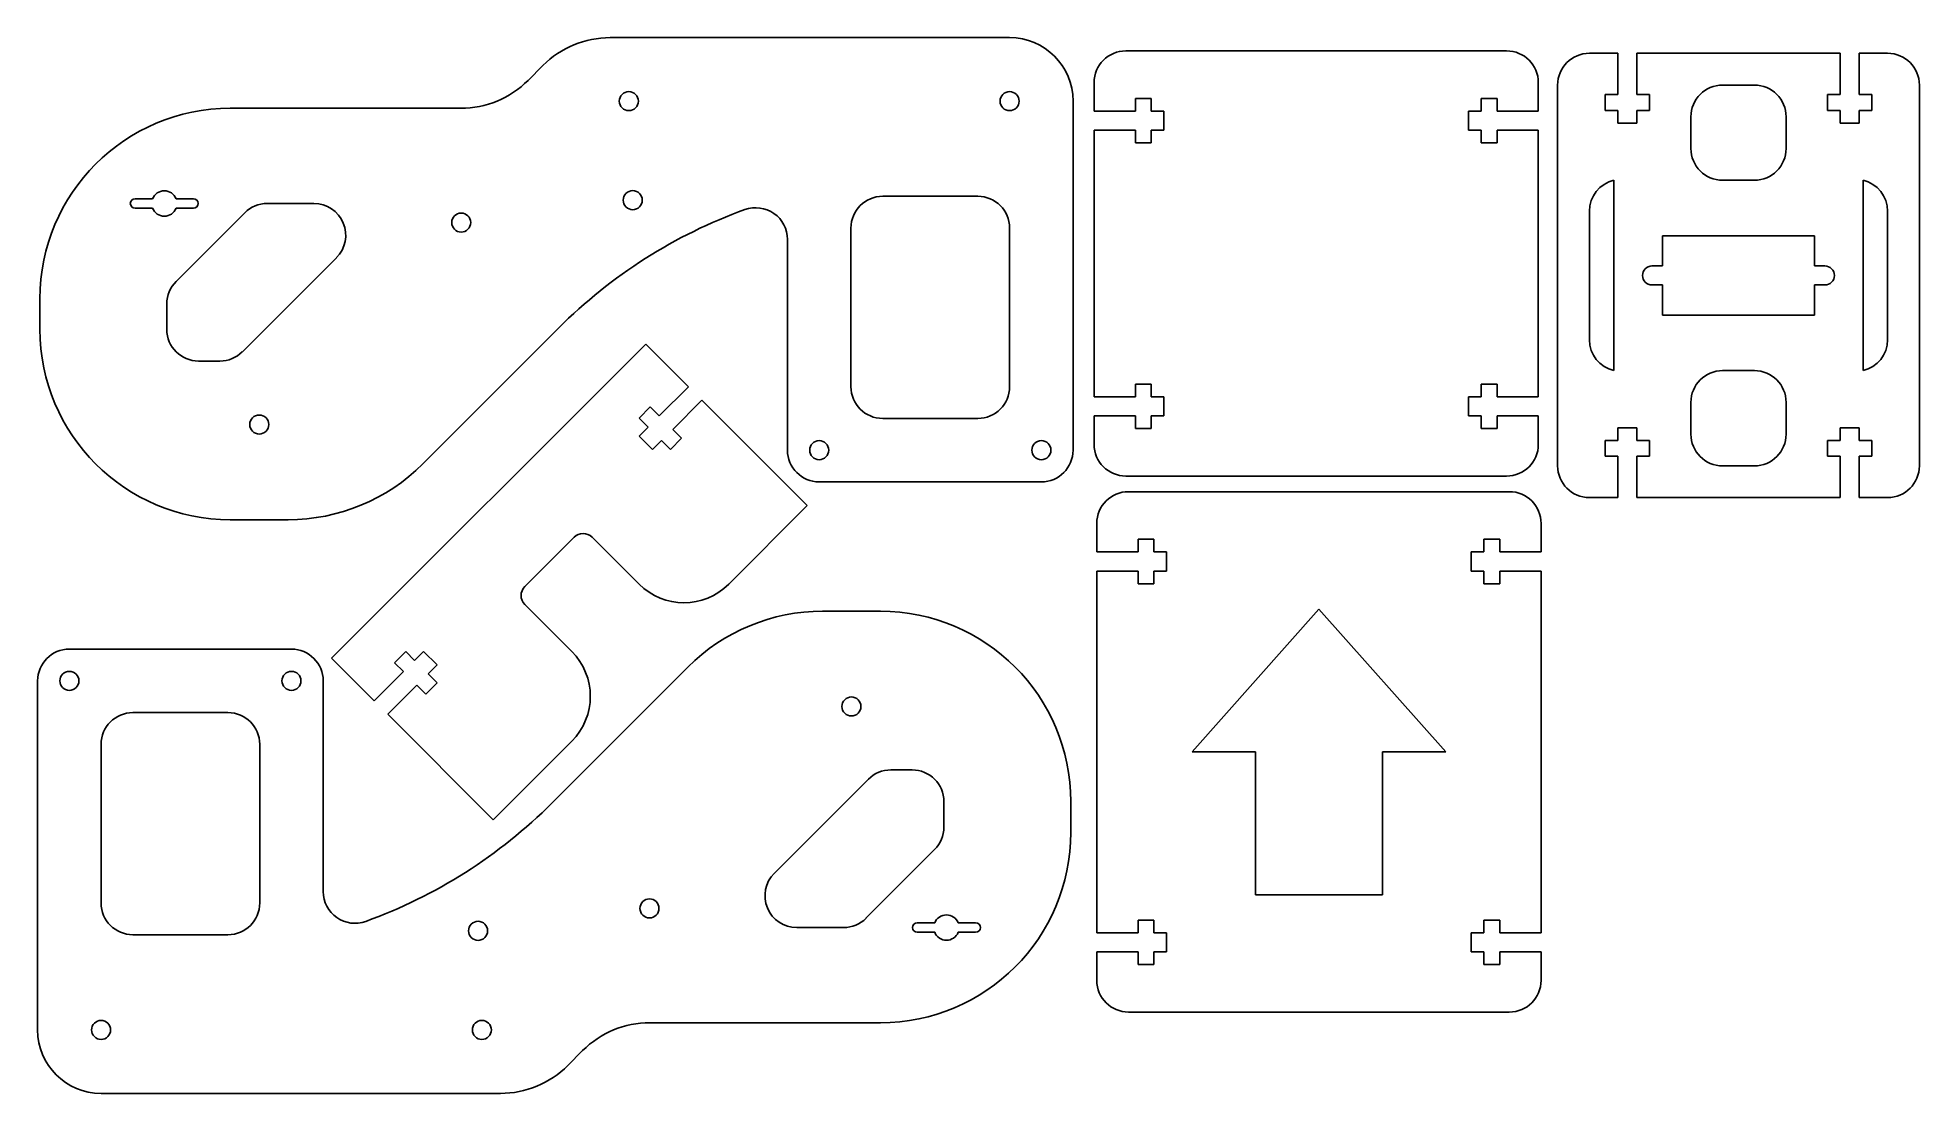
# Model space of a CAD drawing. Header units: millimetres. Extents: x 17 to 313, y 105 to 271.
import ezdxf

# ---------------------------------------------------------------- set-up
doc = ezdxf.new("R2010")
doc.units = ezdxf.units.MM

msp = doc.modelspace()

# ---------------------------------------------------------------- linework, layer by layer
at = {"color": 7, "linetype": 'Continuous', "lineweight": 25}
for p, q in [((169.93, 271.04), (107, 271.04)), ((248.24, 268.96), (188.24, 268.96)), ((265.78, 268.57), (261.28, 268.57)), ((265.78, 262.07), (265.78, 268.57)), ((268.78, 268.57), (268.78, 262.07)), ((300.78, 268.57), (268.78, 268.57)), ((300.78, 268.57), (300.78, 262.07)), ((303.78, 262.07), (303.78, 268.57)), ((303.78, 268.57), (308.28, 268.57)), ((96.39, 266.65), (94.05, 264.3)), ((183.24, 259.46), (183.24, 263.96)), ((253.24, 259.46), (253.24, 263.96)), ((179.93, 206.04), (179.93, 261.04)), ((192.24, 261.46), (189.74, 261.46)), ((189.74, 261.46), (189.74, 259.46)), ((192.24, 259.46), (192.24, 261.46)), ((244.24, 261.46), (246.74, 261.46)), ((244.24, 259.46), (244.24, 261.46)), ((246.74, 261.46), (246.74, 259.46)), ((256.28, 263.57), (256.28, 203.57)), ((263.78, 262.07), (265.78, 262.07)), ((263.78, 259.57), (263.78, 262.07)), ((268.78, 262.07), (270.78, 262.07)), ((270.78, 262.07), (270.78, 259.57)), ((287.28, 263.57), (282.28, 263.57)), ((300.78, 262.07), (298.78, 262.07)), ((298.78, 262.07), (298.78, 259.57)), ((305.78, 262.07), (303.78, 262.07)), ((305.78, 259.57), (305.78, 262.07)), ((313.28, 203.57), (313.28, 263.57)), ((83.44, 259.91), (47.13, 259.91)), ((189.74, 259.46), (183.24, 259.46)), ((194.24, 259.46), (192.24, 259.46)), ((194.24, 256.46), (194.24, 259.46)), ((242.24, 259.46), (244.24, 259.46)), ((242.24, 256.46), (242.24, 259.46)), ((246.74, 259.46), (253.24, 259.46)), ((265.78, 259.57), (263.78, 259.57)), ((265.78, 257.57), (265.78, 259.57)), ((268.78, 259.57), (268.78, 257.57)), ((270.78, 259.57), (268.78, 259.57)), ((277.28, 258.57), (277.28, 253.57)), ((292.28, 253.57), (292.28, 258.57)), ((298.78, 259.57), (300.78, 259.57)), ((300.78, 259.57), (300.78, 257.57)), ((303.78, 257.57), (303.78, 259.57)), ((303.78, 259.57), (305.78, 259.57)), ((183.24, 214.46), (183.24, 256.46)), ((183.24, 256.46), (189.74, 256.46)), ((189.74, 256.46), (189.74, 254.46)), ((192.24, 254.46), (192.24, 256.46)), ((192.24, 256.46), (194.24, 256.46)), ((244.24, 256.46), (242.24, 256.46)), ((244.24, 254.46), (244.24, 256.46)), ((246.74, 256.46), (246.74, 254.46)), ((253.24, 256.46), (246.74, 256.46)), ((253.24, 214.46), (253.24, 256.46)), ((268.78, 257.57), (265.78, 257.57)), ((300.78, 257.57), (303.78, 257.57)), ((189.74, 254.46), (192.24, 254.46)), ((246.74, 254.46), (244.24, 254.46)), ((265.15, 218.57), (265.15, 248.57)), ((282.28, 248.57), (287.28, 248.57)), ((304.4, 248.57), (304.4, 218.57)), ((34.87, 245.66), (32.13, 245.66)), ((32.13, 244.16), (34.87, 244.16)), ((41.33, 245.66), (38.58, 245.66)), ((38.58, 244.16), (41.33, 244.16)), ((49.4, 243.45), (38.59, 232.63)), ((60.32, 244.91), (52.94, 244.91)), ((164.93, 246.04), (149.93, 246.04)), ((261.28, 243.7), (261.28, 223.44)), ((308.28, 223.44), (308.28, 243.7)), ((144.93, 241.04), (144.93, 216.04)), ((169.93, 216.04), (169.93, 241.04)), ((134.93, 239.24), (134.93, 206.04)), ((296.78, 239.82), (272.78, 239.82)), ((272.78, 239.82), (272.78, 235.07)), ((296.78, 235.07), (296.78, 239.82)), ((49.03, 221.54), (63.86, 236.37)), ((272.78, 235.07), (271.15, 235.07)), ((298.4, 235.07), (296.78, 235.07)), ((271.15, 232.07), (272.78, 232.07)), ((272.78, 232.07), (272.78, 227.32)), ((296.78, 227.32), (296.78, 232.07)), ((296.78, 232.07), (298.4, 232.07)), ((17.13, 229.91), (17.13, 225.08)), ((37.13, 229.1), (37.13, 225.08)), ((272.78, 227.32), (296.78, 227.32)), ((112.6, 222.76), (63.1, 173.26)), ((77.45, 203.87), (98.87, 225.28)), ((119.31, 216.04), (112.6, 222.76)), ((42.13, 220.08), (45.49, 220.08)), ((189.74, 216.46), (192.24, 216.46)), ((189.74, 214.46), (189.74, 216.46)), ((192.24, 216.46), (192.24, 214.46)), ((246.74, 216.46), (244.24, 216.46)), ((244.24, 216.46), (244.24, 214.46)), ((246.74, 214.46), (246.74, 216.46)), ((287.28, 218.57), (282.28, 218.57)), ((114.72, 211.44), (119.31, 216.04)), ((121.44, 213.92), (116.84, 209.32)), ((138.05, 197.3), (121.44, 213.92)), ((183.24, 214.46), (189.74, 214.46)), ((192.24, 214.46), (194.24, 214.46)), ((194.24, 214.46), (194.24, 211.46)), ((244.24, 214.46), (242.24, 214.46)), ((242.24, 214.46), (242.24, 211.46)), ((253.24, 214.46), (246.74, 214.46)), ((277.28, 213.57), (277.28, 208.57)), ((292.28, 208.57), (292.28, 213.57)), ((111.54, 211.09), (113.3, 212.86)), ((112.95, 209.68), (111.54, 211.09)), ((113.3, 212.86), (114.72, 211.44)), ((149.93, 211.04), (164.93, 211.04)), ((189.74, 211.46), (183.24, 211.46)), ((183.24, 211.46), (183.24, 206.96)), ((189.74, 209.46), (189.74, 211.46)), ((192.24, 211.46), (192.24, 209.46)), ((194.24, 211.46), (192.24, 211.46)), ((242.24, 211.46), (244.24, 211.46)), ((244.24, 211.46), (244.24, 209.46)), ((246.74, 209.46), (246.74, 211.46)), ((246.74, 211.46), (253.24, 211.46)), ((253.24, 211.46), (253.24, 206.96)), ((111.54, 208.26), (112.95, 209.68)), ((113.66, 206.14), (111.54, 208.26)), ((115.07, 207.55), (113.66, 206.14)), ((116.49, 206.14), (115.07, 207.55)), ((118.25, 207.91), (116.49, 206.14)), ((116.84, 209.32), (118.25, 207.91)), ((192.24, 209.46), (189.74, 209.46)), ((244.24, 209.46), (246.74, 209.46)), ((265.78, 207.57), (263.78, 207.57)), ((263.78, 207.57), (263.78, 205.07)), ((268.78, 209.57), (265.78, 209.57)), ((265.78, 209.57), (265.78, 207.57)), ((268.78, 207.57), (268.78, 209.57)), ((270.78, 207.57), (268.78, 207.57)), ((270.78, 205.07), (270.78, 207.57)), ((298.78, 207.57), (300.78, 207.57)), ((298.78, 205.07), (298.78, 207.57)), ((300.78, 209.57), (303.78, 209.57)), ((300.78, 207.57), (300.78, 209.57)), ((303.78, 209.57), (303.78, 207.57)), ((303.78, 207.57), (305.78, 207.57)), ((305.78, 207.57), (305.78, 205.07)), ((263.78, 205.07), (265.78, 205.07)), ((265.78, 205.07), (265.78, 198.57)), ((268.78, 198.57), (268.78, 205.07)), ((268.78, 205.07), (270.78, 205.07)), ((300.78, 205.07), (298.78, 205.07)), ((300.78, 198.57), (300.78, 205.07)), ((303.78, 205.07), (303.78, 198.57)), ((305.78, 205.07), (303.78, 205.07)), ((188.24, 201.96), (248.24, 201.96)), ((282.28, 203.57), (287.28, 203.57)), ((139.93, 201.04), (174.93, 201.04)), ((248.67, 199.5), (188.67, 199.5)), ((125.68, 184.93), (138.05, 197.3)), ((265.78, 198.57), (261.28, 198.57)), ((300.78, 198.57), (268.78, 198.57)), ((303.78, 198.57), (308.28, 198.57)), ((47.13, 195.08), (56.24, 195.08)), ((183.67, 190), (183.67, 194.5)), ((253.67, 190), (253.67, 194.5)), ((93.53, 184.55), (101.31, 192.32)), ((104.14, 192.32), (111.54, 184.93)), ((190.17, 190), (183.67, 190)), ((192.67, 192), (190.17, 192)), ((190.17, 192), (190.17, 190)), ((192.67, 190), (192.67, 192)), ((194.67, 190), (192.67, 190)), ((194.67, 187), (194.67, 190)), ((242.67, 190), (244.67, 190)), ((242.67, 187), (242.67, 190)), ((244.67, 192), (247.17, 192)), ((244.67, 190), (244.67, 192)), ((247.17, 192), (247.17, 190)), ((247.17, 190), (253.67, 190)), ((183.67, 130), (183.67, 187)), ((183.67, 187), (190.17, 187)), ((190.17, 187), (190.17, 185)), ((192.67, 185), (192.67, 187)), ((192.67, 187), (194.67, 187)), ((244.67, 187), (242.67, 187)), ((244.67, 185), (244.67, 187)), ((247.17, 187), (247.17, 185)), ((253.67, 187), (247.17, 187)), ((253.67, 130), (253.67, 187)), ((190.17, 185), (192.67, 185)), ((247.17, 185), (244.67, 185)), ((100.93, 174.32), (93.53, 181.72)), ((218.67, 181), (198.67, 158.5)), ((218.67, 181), (238.67, 158.5)), ((149.58, 180.66), (140.46, 180.66)), ((56.77, 174.69), (21.77, 174.69)), ((69.82, 166.54), (63.1, 173.26)), ((74.77, 174.32), (73, 172.55)), ((73, 172.55), (74.41, 171.14)), ((76.18, 172.91), (74.77, 174.32)), ((77.59, 174.32), (76.18, 172.91)), ((79.72, 172.2), (77.59, 174.32)), ((78.3, 170.78), (79.72, 172.2)), ((16.77, 169.69), (16.77, 114.69)), ((61.77, 136.49), (61.77, 169.69)), ((74.41, 171.14), (69.82, 166.54)), ((71.94, 164.42), (76.53, 169.02)), ((76.53, 169.02), (77.95, 167.6)), ((77.95, 167.6), (79.72, 169.37)), ((79.72, 169.37), (78.3, 170.78)), ((119.25, 171.87), (97.83, 150.45)), ((46.77, 164.69), (31.77, 164.69)), ((88.55, 147.8), (71.94, 164.42)), ((88.55, 147.8), (100.93, 160.18)), ((26.77, 159.69), (26.77, 134.69)), ((51.77, 134.69), (51.77, 159.69)), ((198.67, 158.5), (208.67, 158.5)), ((208.67, 158.5), (208.67, 136)), ((228.67, 158.5), (228.67, 136)), ((238.67, 158.5), (228.67, 158.5)), ((147.68, 154.19), (132.85, 139.36)), ((154.58, 155.66), (151.21, 155.66)), ((159.58, 146.64), (159.58, 150.66)), ((179.58, 145.82), (179.58, 150.66)), ((147.3, 132.29), (158.11, 143.1)), ((208.67, 136), (228.67, 136)), ((136.38, 130.82), (143.77, 130.82)), ((158.12, 131.57), (155.38, 131.57)), ((164.58, 131.57), (161.83, 131.57)), ((190.17, 132), (192.67, 132)), ((190.17, 130), (190.17, 132)), ((192.67, 132), (192.67, 130)), ((247.17, 132), (244.67, 132)), ((244.67, 132), (244.67, 130)), ((247.17, 130), (247.17, 132)), ((31.77, 129.69), (46.77, 129.69)), ((155.38, 130.07), (158.12, 130.07)), ((161.83, 130.07), (164.58, 130.07)), ((183.67, 130), (190.17, 130)), ((192.67, 130), (194.67, 130)), ((194.67, 130), (194.67, 127)), ((244.67, 130), (242.67, 130)), ((242.67, 130), (242.67, 127)), ((253.67, 130), (247.17, 130)), ((183.67, 127), (183.67, 122.5)), ((190.17, 127), (183.67, 127)), ((190.17, 125), (190.17, 127)), ((192.67, 125), (190.17, 125)), ((192.67, 127), (192.67, 125)), ((194.67, 127), (192.67, 127)), ((242.67, 127), (244.67, 127)), ((244.67, 127), (244.67, 125)), ((244.67, 125), (247.17, 125)), ((247.17, 125), (247.17, 127)), ((247.17, 127), (253.67, 127)), ((253.67, 127), (253.67, 122.5)), ((113.26, 115.82), (149.58, 115.82)), ((188.67, 117.5), (248.67, 117.5)), ((100.31, 109.09), (102.65, 111.43)), ((26.77, 104.69), (89.7, 104.69))]:
    msp.add_line(p, q, dxfattribs=at)
for centre in [(109.93, 261.04), (169.93, 261.04), (110.54, 245.43), (83.52, 241.9), (51.7, 210.08), (139.93, 206.04), (174.93, 206.04), (21.77, 169.69), (56.77, 169.69), (145, 165.66), (113.18, 133.84), (86.17, 130.3), (26.77, 114.69), (86.77, 114.69)]:
    msp.add_circle(centre, 1.5, dxfattribs=at)
for centre, radius, start, end in [((107, 256.04), 15, 90, 135), ((169.93, 261.04), 10, 0, 90), ((188.24, 263.96), 5, 90, 180), ((248.24, 263.96), 5, 0, 90), ((261.28, 263.57), 5, 90, 180), ((308.28, 263.57), 5, 0, 90), ((83.44, 274.91), 15, 270, 315), ((282.28, 258.57), 5, 90, 180), ((287.28, 258.57), 5, 0, 90), ((47.13, 229.91), 30, 90, 180), ((282.28, 253.57), 5, 180, 270), ((287.28, 253.57), 5, 270, 0), ((36.73, 244.91), 2, 22.0243, 157.9757), ((266.28, 243.7), 5, 103.0029, 180), ((303.28, 243.7), 5, 0, 76.9971), ((32.13, 244.91), 0.75, 90, 270), ((36.73, 244.91), 2, 202.0243, 337.9757), ((41.33, 244.91), 0.75, 270, 90), ((52.94, 239.91), 5, 90, 135), ((60.32, 239.91), 5, 315, 90), ((155.44, 168.72), 80, 109.8843, 135), ((129.93, 239.24), 5, 0, 109.8843), ((149.93, 241.04), 5, 90, 180), ((164.93, 241.04), 5, 0, 90), ((271.15, 233.57), 1.5, 90, 270), ((298.4, 233.57), 1.5, 270, 90), ((42.13, 229.1), 5, 135, 180), ((47.13, 225.08), 30, 180, 270), ((42.13, 225.08), 5, 180, 270), ((266.28, 223.44), 5, 180, 256.9971), ((303.28, 223.44), 5, 283.0029, 0), ((45.49, 225.08), 5, 270, 315), ((282.28, 213.57), 5, 90, 180), ((287.28, 213.57), 5, 0, 90), ((149.93, 216.04), 5, 180, 270), ((164.93, 216.04), 5, 270, 0), ((282.28, 208.57), 5, 180, 270), ((287.28, 208.57), 5, 270, 0), ((139.93, 206.04), 5, 180, 270), ((174.93, 206.04), 5, 270, 0), ((188.24, 206.96), 5, 180, 270), ((248.24, 206.96), 5, 270, 0), ((56.24, 225.08), 30, 270, 315), ((261.28, 203.57), 5, 180, 270), ((308.28, 203.57), 5, 270, 0), ((188.67, 194.5), 5, 90, 180), ((248.67, 194.5), 5, 0, 90), ((102.72, 190.91), 2, 45, 135), ((94.95, 183.13), 2, 135, 225), ((118.61, 192), 10, 225, 315), ((140.46, 150.66), 30, 90, 135), ((149.58, 150.66), 30, 0, 90), ((21.77, 169.69), 5, 90, 180), ((56.77, 169.69), 5, 0, 90), ((93.86, 167.25), 10, 315, 45), ((31.77, 159.69), 5, 90, 180), ((46.77, 159.69), 5, 0, 90), ((151.21, 150.66), 5, 90, 135), ((154.58, 150.66), 5, 0, 90), ((41.26, 207.02), 80, 289.8843, 315), ((149.58, 145.82), 30, 270, 0), ((154.58, 146.64), 5, 315, 0), ((136.38, 135.82), 5, 135, 270), ((66.77, 136.49), 5, 180, 289.8843), ((31.77, 134.69), 5, 180, 270), ((46.77, 134.69), 5, 270, 0), ((143.77, 135.82), 5, 270, 315), ((155.38, 130.82), 0.75, 90, 270), ((159.98, 130.82), 2, 22.0243, 157.9757), ((164.58, 130.82), 0.75, 270, 90), ((159.98, 130.82), 2, 202.0243, 337.9757), ((188.67, 122.5), 5, 180, 270), ((248.67, 122.5), 5, 270, 0), ((113.26, 100.82), 15, 90, 135), ((26.77, 114.69), 10, 180, 270), ((89.7, 119.69), 15, 270, 315)]:
    msp.add_arc(centre, radius, start, end, dxfattribs=at)

doc.saveas('drawing.dxf')
